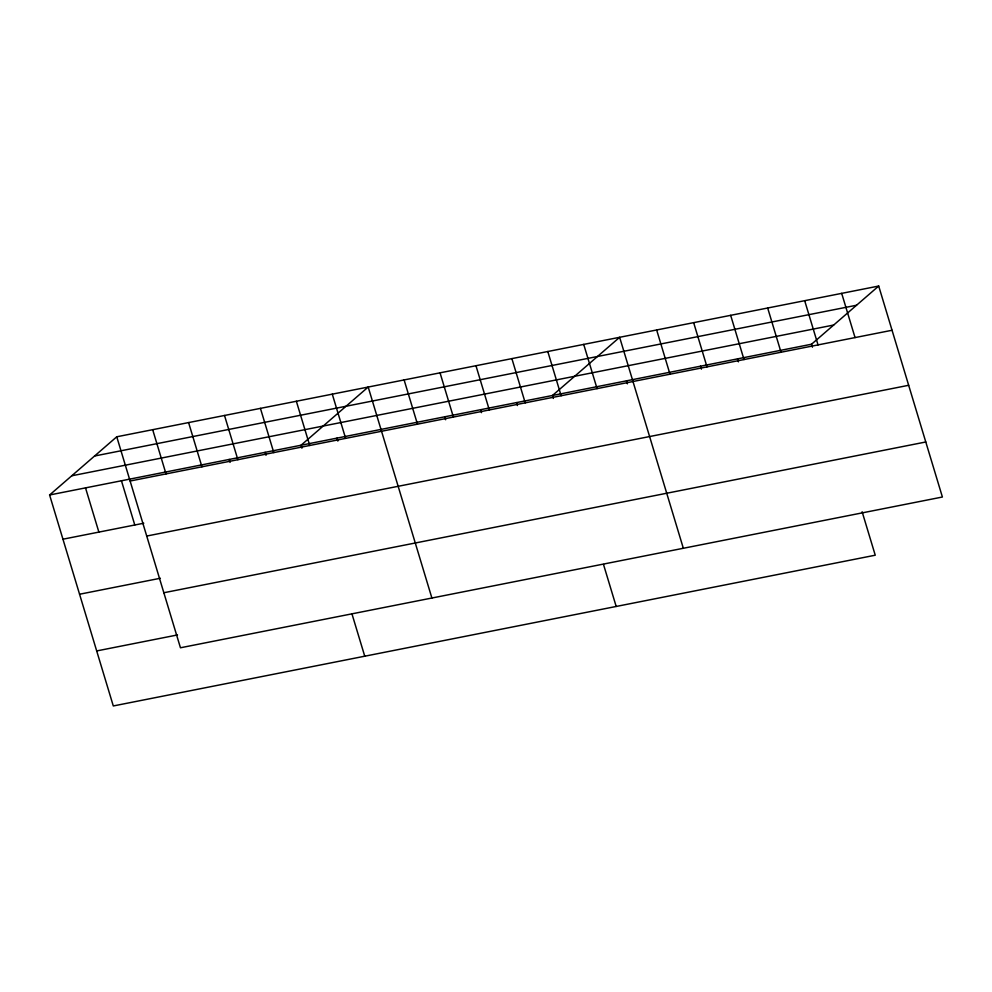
<?xml version="1.0" encoding="UTF-8"?>
<svg xmlns="http://www.w3.org/2000/svg" width="992" height="992" viewBox="0 0 992 992"><rect width="100%" height="100%" fill="white"/><g stroke="black" fill="none" stroke-linecap="round" stroke-linejoin="round"><path stroke-width="1.49" d="M862.122 511.76L875.242 555.21L113.299 705.957L49.6 494.983L116.758 436.79L878.701 286.043L942.4 497.017L180.457 647.776L116.758 436.79M49.6 494.983L811.543 344.224L878.701 286.043M94.6 455.998L856.542 305.238M71.759 475.788L833.702 325.029M130.113 481.021L892.056 330.262M62.955 539.202L143.778 523.218M146.717 536.052L908.672 385.293M79.571 594.233L160.382 578.249M163.841 592.745L925.784 441.986M96.683 650.938L177.506 634.942M841.687 293.359L855.042 337.578M804.686 300.688L818.04 344.906M811.543 344.224L812.436 347.175M767.672 308.004L781.026 352.222M730.67 315.332L744.012 359.55M737.527 358.868L738.42 361.82M693.656 322.648L707.011 366.866M700.513 366.197L701.406 369.148M656.654 329.976L669.997 374.195M683.339 548.278L619.64 337.292L552.482 395.486L553.375 398.437M626.498 380.841L627.39 383.792M583.718 344.398L597.072 388.628M547.795 351.515L561.15 395.734M603.508 564.46L616.181 606.459M511.884 358.62L525.227 402.839M516.559 402.591L517.452 405.542M475.962 365.726L489.316 409.944M480.649 409.696L481.529 412.647M440.039 372.831L453.394 417.049M444.726 416.801L445.619 419.752M404.116 379.936L417.471 424.154M431.892 598.027L368.193 387.041L301.047 445.234L301.928 448.186M332.283 394.146L345.625 438.377M336.958 438.129L337.85 441.08M296.36 401.264L309.715 445.482M352.061 614.222L364.746 656.208M260.437 408.369L273.792 452.588M265.124 452.34L266.017 455.291M224.514 415.474L237.869 459.693M229.202 459.445L230.094 462.396M188.592 422.58L201.946 466.798M152.681 429.685L166.024 473.916M121.446 480.773L134.788 524.991M85.523 487.878L98.878 532.096"/></g></svg>
